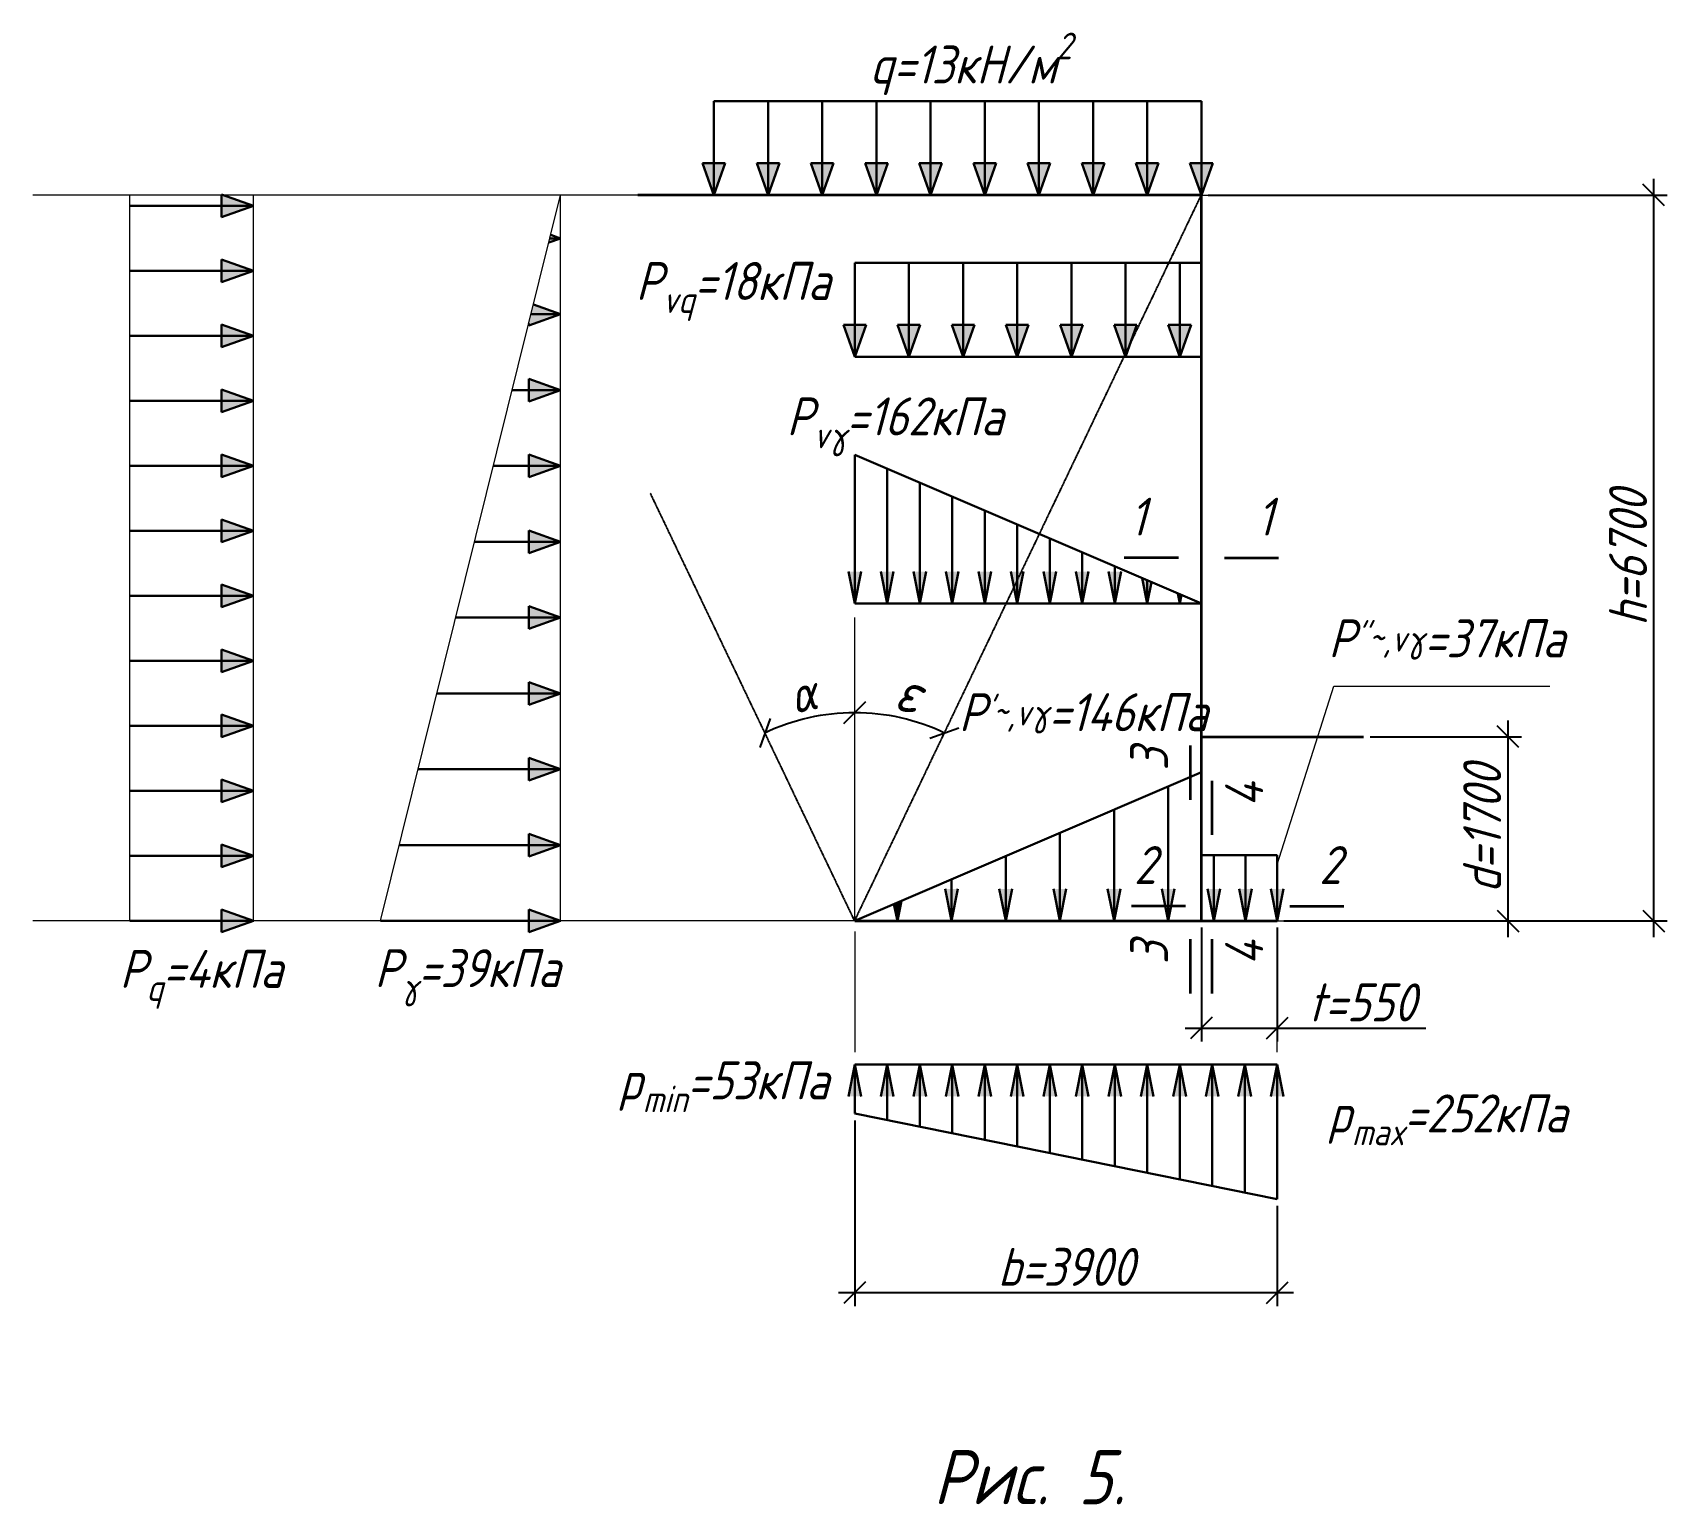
# Model space of a CAD drawing. Header units: millimetres. Extents: x -1004 to 900128, y -352756 to 107728.
# Drawn here: x 74387 to 89476, y -350 to 13234 of the extents above; entities that cross this region are included whole.
import ezdxf

# ---------------------------------------------------------------- set-up
doc = ezdxf.new("R2010")
doc.units = ezdxf.units.MM
doc.linetypes.add('ACAD_ISO02W100', pattern=[15, 12, -3])
doc.linetypes.add('ACAD_ISO04W100', pattern=[30, 24, -3, 0, -3])
for name, color, linetype, lineweight in [('axles', 152, 'ACAD_ISO04W100', 20), ('basic', 95, 'Continuous', 30), ('hatch', 117, 'ACAD_ISO02W100', 25), ('size', 45, 'Continuous', 20), ('text', 13, 'Continuous', 20), ('thick', 42, 'Continuous', 35), ('thin', 153, 'Continuous', 18)]:
    doc.layers.add(name, color=color, linetype=linetype, lineweight=lineweight)
doc.styles.add('Structures', font='isocpeur.ttf', dxfattribs={"width": 0.85, "oblique": 15})
doc.styles.add('structures 5', font='isocpeur.ttf', dxfattribs={"width": 0.85, "oblique": 15, "height": 5})
doc.dimstyles.new('structures 3.5', dxfattribs={"dimtxt": 3.5, "dimasz": 2, "dimexe": 1.25, "dimexo": 0.625, "dimtad": 1, "dimtxsty": 'Structures', "dimblk": 'OBLIQUE', "dimcen": 2.5, "dimdle": 1.5, "dimadec": 0, "dimazin": 0, "dimtfac": 1, "dimtmove": 0, "dimatfit": 3, "dimfxl": 1, "dimarcsym": 0})

# ---------------------------------------------------------------- blocks, each defined once
blk = doc.blocks.new('_Oblique')
at = {"color": 0, "linetype": 'ByBlock', "lineweight": -2}
blk.add_line((-0.5, -0.5), (0.5, 0.5), dxfattribs=at)
blk = doc.blocks.new('*D51')
at = {"layer": 'Defpoints', "color": 0, "transparency": 16777216}
for p in [(86670, 6735), (85875, 5035), (88005, 5035)]:
    blk.add_point(p, dxfattribs=at)
at = {"layer": 'size', "color": 0, "lineweight": -2, "transparency": 16777216}
for p, q in [((88005, 6885), (88005, 4885)), ((86733, 6735), (88130, 6735)), ((85937, 5035), (88130, 5035))]:
    blk.add_line(p, q, dxfattribs=at)
at = {"layer": 'size', "color": 0, "lineweight": -2, "transparency": 16777216, "xscale": 200, "yscale": 200, "zscale": 200}
for p, rotation in [((88005, 6735), 90), ((88005, 5035), 270)]:
    blk.add_blockref('_Oblique', p, dxfattribs=dict(at, rotation=rotation))
at = {"layer": 'size', "color": 0, "transparency": 16777216, "insert": (87767, 5885), "char_height": 350, "attachment_point": 5, "rotation": 90, "style": 'Structures'}
blk.add_mtext('d=1700', dxfattribs=at)
blk = doc.blocks.new('*D52')
at = {"layer": 'Defpoints', "color": 0, "transparency": 16777216}
for p in [(85175, 5035), (85875, 5035), (85875, 4046)]:
    blk.add_point(p, dxfattribs=at)
at = {"layer": 'size', "color": 0, "lineweight": -2, "transparency": 16777216}
for p, q in [((85175, 4973), (85175, 3921)), ((85875, 4973), (85875, 3921)), ((85025, 4046), (85875, 4046)), ((85875, 4046), (87246, 4046))]:
    blk.add_line(p, q, dxfattribs=at)
at = {"layer": 'size', "color": 0, "lineweight": -2, "transparency": 16777216, "xscale": 200, "yscale": 200, "zscale": 200, "rotation": 180}
blk.add_blockref('_Oblique', (85175, 4046), dxfattribs=at)
at = {"layer": 'size', "color": 0, "lineweight": -2, "transparency": 16777216, "xscale": 200, "yscale": 200, "zscale": 200}
blk.add_blockref('_Oblique', (85875, 4046), dxfattribs=at)
at = {"layer": 'size', "color": 0, "transparency": 16777216, "insert": (86660, 4283), "char_height": 350, "attachment_point": 5, "style": 'Structures'}
blk.add_mtext('t=550', dxfattribs=at)
blk = doc.blocks.new('*D53')
at = {"layer": 'Defpoints', "color": 0, "transparency": 16777216}
for p in [(85175, 11735), (89351, 11735), (85875, 5035)]:
    blk.add_point(p, dxfattribs=at)
at = {"layer": 'size', "color": 0, "lineweight": -2, "transparency": 16777216}
for p, q in [((89351, 4885), (89351, 11885)), ((85237, 11735), (89476, 11735)), ((85937, 5035), (89476, 5035))]:
    blk.add_line(p, q, dxfattribs=at)
at = {"layer": 'size', "color": 0, "lineweight": -2, "transparency": 16777216, "xscale": 200, "yscale": 200, "zscale": 200}
for p, rotation in [((89351, 11735), 90), ((89351, 5035), 270)]:
    blk.add_blockref('_Oblique', p, dxfattribs=dict(at, rotation=rotation))
at = {"layer": 'size', "color": 0, "transparency": 16777216, "insert": (89114, 8385), "char_height": 350, "attachment_point": 5, "rotation": 90, "style": 'Structures'}
blk.add_mtext('h=6700', dxfattribs=at)
blk = doc.blocks.new('*D54')
at = {"layer": 'Defpoints', "color": 0, "transparency": 16777216}
for p in [(85175, 11735), (81975, 7837), (82259, 6936), (81975, 5035), (81975, 5035)]:
    blk.add_point(p, dxfattribs=at)
at = {"layer": 'size', "color": 0, "lineweight": -2, "transparency": 16777216}
blk.add_arc((81975, 5035), 1922, 64.4703, 90, dxfattribs=at)
at = {"layer": 'size', "color": 0, "lineweight": -2, "transparency": 16777216, "xscale": 200, "yscale": 200, "zscale": 200}
for p, rotation in [((81975, 6957), 180.0000000000001), ((82803, 6770), 334.4703020094668)]:
    blk.add_blockref('_Oblique', p, dxfattribs=dict(at, rotation=rotation))
at = {"layer": 'size', "color": 0, "transparency": 16777216, "insert": (82478, 7150), "char_height": 350, "attachment_point": 5, "rotation": 346.6245, "style": 'Structures'}
blk.add_mtext('{\\H1.08333x;ε}', dxfattribs=at)
blk = doc.blocks.new('*D55')
at = {"layer": 'Defpoints', "color": 0, "transparency": 16777216}
for p in [(78775, 11735), (81975, 11485), (81690, 6936), (81975, 5035), (81975, 5035)]:
    blk.add_point(p, dxfattribs=at)
at = {"layer": 'size', "color": 0, "lineweight": -2, "transparency": 16777216}
blk.add_arc((81975, 5035), 1922, 90, 115.5297, dxfattribs=at)
at = {"layer": 'size', "color": 0, "lineweight": -2, "transparency": 16777216, "xscale": 200, "yscale": 200, "zscale": 200}
blk.add_blockref('_Oblique', (81975, 6957), dxfattribs=at)
at = {"layer": 'size', "color": 0, "lineweight": -2, "transparency": 16777216, "xscale": 200, "yscale": 200, "zscale": 200, "rotation": 205.5296979905332}
blk.add_blockref('_Oblique', (81147, 6770), dxfattribs=at)
at = {"layer": 'size', "color": 0, "transparency": 16777216, "insert": (81499, 7134), "char_height": 350, "width": 756.43, "attachment_point": 5, "rotation": 12.7648, "style": 'Structures'}
blk.add_mtext('{\\H0.95833x;α}', dxfattribs=at)
blk = doc.blocks.new('*D56')
at = {"layer": 'Defpoints', "color": 0, "transparency": 16777216}
for p in [(81975, 3256), (85875, 2467), (85875, 1604)]:
    blk.add_point(p, dxfattribs=at)
at = {"layer": 'size', "color": 0, "lineweight": -2, "transparency": 16777216}
for p, q in [((81975, 3194), (81975, 1479)), ((85875, 2404), (85875, 1479)), ((81825, 1604), (86025, 1604))]:
    blk.add_line(p, q, dxfattribs=at)
at = {"layer": 'size', "color": 0, "lineweight": -2, "transparency": 16777216, "xscale": 200, "yscale": 200, "zscale": 200, "rotation": 180}
blk.add_blockref('_Oblique', (81975, 1604), dxfattribs=at)
at = {"layer": 'size', "color": 0, "lineweight": -2, "transparency": 16777216, "xscale": 200, "yscale": 200, "zscale": 200}
blk.add_blockref('_Oblique', (85875, 1604), dxfattribs=at)
at = {"layer": 'size', "color": 0, "transparency": 16777216, "insert": (83925, 1841), "char_height": 350, "attachment_point": 5, "style": 'Structures'}
blk.add_mtext('b=3900', dxfattribs=at)

msp = doc.modelspace()

# ---------------------------------------------------------------- hatches: boundary and pattern name
at = {"layer": 'basic'}
h = msp.add_hatch(color=256, dxfattribs=at)
h.dxf.hatch_style = 1
h.paths.add_polyline_path([(80569.913, 12030.105), (80674.838, 11735.449), (80674.838, 12030.105)])
h.paths.add_polyline_path([(80674.838, 12030.105), (80674.838, 11735.449), (80779.764, 12030.105)])
h = msp.add_hatch(color=256, dxfattribs=at)
h.dxf.hatch_style = 1
h.paths.add_polyline_path([(81069.913, 12030.105), (81174.838, 11735.449), (81174.838, 12030.105)])
h.paths.add_polyline_path([(81174.838, 12030.105), (81174.838, 11735.449), (81279.764, 12030.105)])
h = msp.add_hatch(color=256, dxfattribs=at)
h.dxf.hatch_style = 1
h.paths.add_polyline_path([(81569.913, 12030.105), (81674.838, 11735.449), (81674.838, 12030.105)])
h.paths.add_polyline_path([(81674.838, 12030.105), (81674.838, 11735.449), (81779.764, 12030.105)])
h = msp.add_hatch(color=256, dxfattribs=at)
h.dxf.hatch_style = 1
h.paths.add_polyline_path([(82069.913, 12030.105), (82174.838, 11735.449), (82174.838, 12030.105)])
h.paths.add_polyline_path([(82174.838, 12030.105), (82174.838, 11735.449), (82279.764, 12030.105)])
h = msp.add_hatch(color=256, dxfattribs=at)
h.dxf.hatch_style = 1
h.paths.add_polyline_path([(82569.913, 12030.105), (82674.838, 11735.449), (82674.838, 12030.105)])
h.paths.add_polyline_path([(82674.838, 12030.105), (82674.838, 11735.449), (82779.764, 12030.105)])
h = msp.add_hatch(color=256, dxfattribs=at)
h.dxf.hatch_style = 1
h.paths.add_polyline_path([(83069.913, 12030.105), (83174.838, 11735.449), (83174.838, 12030.105)])
h.paths.add_polyline_path([(83174.838, 12030.105), (83174.838, 11735.449), (83279.764, 12030.105)])
h = msp.add_hatch(color=256, dxfattribs=at)
h.dxf.hatch_style = 1
h.paths.add_polyline_path([(83569.913, 12030.105), (83674.838, 11735.449), (83674.838, 12030.105)])
h.paths.add_polyline_path([(83674.838, 12030.105), (83674.838, 11735.449), (83779.764, 12030.105)])
h = msp.add_hatch(color=256, dxfattribs=at)
h.dxf.hatch_style = 1
h.paths.add_polyline_path([(84069.913, 12030.105), (84174.838, 11735.449), (84174.838, 12030.105)])
h.paths.add_polyline_path([(84174.838, 12030.105), (84174.838, 11735.449), (84279.764, 12030.105)])
h = msp.add_hatch(color=256, dxfattribs=at)
h.dxf.hatch_style = 1
h.paths.add_polyline_path([(84569.913, 12030.105), (84674.838, 11735.449), (84674.838, 12030.105)])
h.paths.add_polyline_path([(84674.838, 12030.105), (84674.838, 11735.449), (84779.764, 12030.105)])
h = msp.add_hatch(color=256, dxfattribs=at)
h.dxf.hatch_style = 1
h.paths.add_polyline_path([(85069.913, 12030.105), (85174.838, 11735.449), (85174.838, 12030.105)])
h.paths.add_polyline_path([(85174.838, 12030.105), (85174.838, 11735.449), (85279.764, 12030.105)])
h = msp.add_hatch(color=256, dxfattribs=at)
h.dxf.hatch_style = 1
h.paths.add_polyline_path([(76129.858, 11740.374), (76424.514, 11635.449), (76129.858, 11635.449)])
h.paths.add_polyline_path([(76129.858, 11635.449), (76424.514, 11635.449), (76129.858, 11530.523)])
h = msp.add_hatch(color=256, dxfattribs=at)
h.dxf.hatch_style = 1
h.paths.add_polyline_path([(79168.511, 11367.935), (79160.447, 11335.449), (79259.739, 11335.449)])
h.paths.add_polyline_path([(79259.739, 11335.449), (79160.447, 11335.449), (79150.819, 11296.663)])
h.paths.add_polyline_path([(79259.739, 10635.449), (78986.684, 10635.449), (78974.681, 10587.096), (78999.716, 10542.856)])
h.paths.add_polyline_path([(79008.86, 10724.785), (78986.684, 10635.449), (79259.739, 10635.449)])
h.paths.add_polyline_path([(78974.681, 10587.096), (78965.083, 10548.428), (78965.083, 10530.523), (78999.716, 10542.856)])
h = msp.add_hatch(color=256, dxfattribs=at)
h.dxf.hatch_style = 1
h.paths.add_polyline_path([(76129.858, 11140.374), (76424.514, 11035.449), (76129.858, 11035.449)])
h.paths.add_polyline_path([(76129.858, 11035.449), (76424.514, 11035.449), (76129.858, 10930.523)])
h = msp.add_hatch(color=256, dxfattribs=at)
h.dxf.hatch_style = 1
h.paths.add_polyline_path([(76129.858, 10540.374), (76424.514, 10435.449), (76129.858, 10435.449)])
h.paths.add_polyline_path([(76129.858, 10435.449), (76424.514, 10435.449), (76129.858, 10330.523)])
h = msp.add_hatch(color=256, dxfattribs=at)
h.dxf.hatch_style = 1
h.paths.add_polyline_path([(81869.913, 10536.652), (81974.838, 10241.995), (81974.838, 10536.652)])
h.paths.add_polyline_path([(81974.838, 10536.652), (81974.838, 10241.995), (82079.764, 10536.652)])
h = msp.add_hatch(color=256, dxfattribs=at)
h.dxf.hatch_style = 1
h.paths.add_polyline_path([(82369.913, 10536.652), (82474.838, 10241.995), (82474.838, 10536.652)])
h.paths.add_polyline_path([(82474.838, 10536.652), (82474.838, 10241.995), (82579.764, 10536.652)])
h = msp.add_hatch(color=256, dxfattribs=at)
h.dxf.hatch_style = 1
h.paths.add_polyline_path([(82869.913, 10536.652), (82974.838, 10241.995), (82974.838, 10536.652)])
h.paths.add_polyline_path([(82974.838, 10536.652), (82974.838, 10241.995), (83079.764, 10536.652)])
h = msp.add_hatch(color=256, dxfattribs=at)
h.dxf.hatch_style = 1
h.paths.add_polyline_path([(83369.913, 10536.652), (83474.838, 10241.995), (83474.838, 10536.652)])
h.paths.add_polyline_path([(83474.838, 10536.652), (83474.838, 10241.995), (83579.764, 10536.652)])
h = msp.add_hatch(color=256, dxfattribs=at)
h.dxf.hatch_style = 1
h.paths.add_polyline_path([(83869.913, 10536.652), (83974.838, 10241.995), (83974.838, 10536.652)])
h.paths.add_polyline_path([(83974.838, 10536.652), (83974.838, 10241.995), (84079.764, 10536.652)])
h = msp.add_hatch(color=256, dxfattribs=at)
h.dxf.hatch_style = 1
h.paths.add_polyline_path([(84369.913, 10536.652), (84474.838, 10241.995), (84474.838, 10536.652)])
h.paths.add_polyline_path([(84474.838, 10536.652), (84474.838, 10241.995), (84579.764, 10536.652)])
h = msp.add_hatch(color=256, dxfattribs=at)
h.dxf.hatch_style = 1
h.paths.add_polyline_path([(84869.913, 10536.652), (84974.838, 10241.995), (84974.838, 10536.652)])
h.paths.add_polyline_path([(84974.838, 10536.652), (84974.838, 10241.995), (85079.764, 10536.652)])
h = msp.add_hatch(color=256, dxfattribs=at)
h.dxf.hatch_style = 1
h.paths.add_polyline_path([(78965.083, 10040.374), (79259.739, 9935.449), (78965.083, 9935.449)])
h.paths.add_polyline_path([(78965.083, 9935.449), (79259.739, 9935.449), (78965.083, 9830.523)])
h = msp.add_hatch(color=256, dxfattribs=at)
h.dxf.hatch_style = 1
h.paths.add_polyline_path([(76129.858, 9940.374), (76424.514, 9835.449), (76129.858, 9835.449)])
h.paths.add_polyline_path([(76129.858, 9835.449), (76424.514, 9835.449), (76129.858, 9730.523)])
h = msp.add_hatch(color=256, dxfattribs=at)
h.dxf.hatch_style = 1
h.paths.add_polyline_path([(76129.858, 9340.374), (76424.514, 9235.449), (76129.858, 9235.449)])
h.paths.add_polyline_path([(76129.858, 9235.449), (76424.514, 9235.449), (76129.858, 9130.523)])
h = msp.add_hatch(color=256, dxfattribs=at)
h.dxf.hatch_style = 1
h.paths.add_polyline_path([(78965.083, 9340.374), (79259.739, 9235.449), (78965.083, 9235.449)])
h.paths.add_polyline_path([(78965.083, 9235.449), (79259.739, 9235.449), (78965.083, 9130.523)])
h = msp.add_hatch(color=256, dxfattribs=at)
h.dxf.hatch_style = 1
h.paths.add_polyline_path([(76129.858, 8740.374), (76424.514, 8635.449), (76129.858, 8635.449)])
h.paths.add_polyline_path([(76129.858, 8635.449), (76424.514, 8635.449), (76129.858, 8530.523)])
h = msp.add_hatch(color=256, dxfattribs=at)
h.dxf.hatch_style = 1
h.paths.add_polyline_path([(78965.083, 8640.374), (79259.739, 8535.449), (78965.083, 8535.449)])
h.paths.add_polyline_path([(78965.083, 8535.449), (79259.739, 8535.449), (78965.083, 8430.523)])
h = msp.add_hatch(color=256, dxfattribs=at)
h.dxf.hatch_style = 1
h.paths.add_polyline_path([(81916.106, 8259.285), (81974.838, 8259.285), (81974.838, 7964.629)])
h.paths.add_polyline_path([(81974.838, 8259.285), (82033.57, 8259.285), (81974.838, 7964.629)])
h = msp.add_hatch(color=256, dxfattribs=at)
h.dxf.hatch_style = 1
h.paths.add_polyline_path([(82216.106, 8259.285), (82274.838, 8259.285), (82274.838, 7964.629)])
h.paths.add_polyline_path([(82274.838, 8259.285), (82333.57, 8259.285), (82274.838, 7964.629)])
h = msp.add_hatch(color=256, dxfattribs=at)
h.dxf.hatch_style = 1
h.paths.add_polyline_path([(82516.106, 8259.285), (82574.838, 8259.285), (82574.838, 7964.629)])
h.paths.add_polyline_path([(82574.838, 8259.285), (82633.57, 8259.285), (82574.838, 7964.629)])
h = msp.add_hatch(color=256, dxfattribs=at)
h.dxf.hatch_style = 1
h.paths.add_polyline_path([(82816.106, 8259.285), (82874.838, 8259.285), (82874.838, 7964.629)])
h.paths.add_polyline_path([(82874.838, 8259.285), (82933.57, 8259.285), (82874.838, 7964.629)])
h = msp.add_hatch(color=256, dxfattribs=at)
h.dxf.hatch_style = 1
h.paths.add_polyline_path([(83116.106, 8259.285), (83174.838, 8259.285), (83174.838, 7964.629)])
h.paths.add_polyline_path([(83174.838, 8259.285), (83233.57, 8259.285), (83174.838, 7964.629)])
h = msp.add_hatch(color=256, dxfattribs=at)
h.dxf.hatch_style = 1
h.paths.add_polyline_path([(83416.106, 8259.285), (83474.838, 8259.285), (83474.838, 7964.629)])
h.paths.add_polyline_path([(83474.838, 8259.285), (83533.57, 8259.285), (83474.838, 7964.629)])
h = msp.add_hatch(color=256, dxfattribs=at)
h.dxf.hatch_style = 1
h.paths.add_polyline_path([(83716.106, 8259.285), (83774.838, 8259.285), (83774.838, 7964.629)])
h.paths.add_polyline_path([(83774.838, 8259.285), (83833.57, 8259.285), (83774.838, 7964.629)])
h = msp.add_hatch(color=256, dxfattribs=at)
h.dxf.hatch_style = 1
h.paths.add_polyline_path([(84016.106, 8259.285), (84074.838, 8259.285), (84074.838, 7964.629)])
h.paths.add_polyline_path([(84074.838, 8259.285), (84133.57, 8259.285), (84074.838, 7964.629)])
h = msp.add_hatch(color=256, dxfattribs=at)
h.dxf.hatch_style = 1
h.paths.add_polyline_path([(84316.106, 8259.285), (84374.838, 8259.285), (84374.838, 7964.629)])
h.paths.add_polyline_path([(84374.838, 8259.285), (84433.57, 8259.285), (84374.838, 7964.629)])
h = msp.add_hatch(color=256, dxfattribs=at)
h.dxf.hatch_style = 1
h.paths.add_polyline_path([(84714.252, 8162.369), (84674.838, 8179.29), (84674.838, 7964.629)])
h.paths.add_polyline_path([(84674.838, 8179.29), (84628.047, 8199.378), (84674.838, 7964.629)])
h.paths.add_polyline_path([(84990.604, 8043.725), (84974.838, 8050.493), (84974.838, 7964.629)])
h.paths.add_polyline_path([(84974.838, 8050.493), (84956.122, 8058.529), (84974.838, 7964.629)])
h = msp.add_hatch(color=256, dxfattribs=at)
h.dxf.hatch_style = 1
h.paths.add_polyline_path([(76129.858, 8140.374), (76424.514, 8035.449), (76129.858, 8035.449)])
h.paths.add_polyline_path([(76129.858, 8035.449), (76424.514, 8035.449), (76129.858, 7930.523)])
h = msp.add_hatch(color=256, dxfattribs=at)
h.dxf.hatch_style = 1
h.paths.add_polyline_path([(78965.083, 7940.374), (79259.739, 7835.449), (78965.083, 7835.449)])
h.paths.add_polyline_path([(78965.083, 7835.449), (79259.739, 7835.449), (78965.083, 7730.523)])
h = msp.add_hatch(color=256, dxfattribs=at)
h.dxf.hatch_style = 1
h.paths.add_polyline_path([(76129.858, 7540.374), (76424.514, 7435.449), (76129.858, 7435.449)])
h.paths.add_polyline_path([(76129.858, 7435.449), (76424.514, 7435.449), (76129.858, 7330.523)])
h = msp.add_hatch(color=256, dxfattribs=at)
h.dxf.hatch_style = 1
h.paths.add_polyline_path([(78965.083, 7240.374), (79259.739, 7135.449), (78965.083, 7135.449)])
h.paths.add_polyline_path([(78965.083, 7135.449), (79259.739, 7135.449), (78965.083, 7030.523)])
h = msp.add_hatch(color=256, dxfattribs=at)
h.dxf.hatch_style = 1
h.paths.add_polyline_path([(76129.858, 6940.374), (76424.514, 6835.449), (76129.858, 6835.449)])
h.paths.add_polyline_path([(76129.858, 6835.449), (76424.514, 6835.449), (76129.858, 6730.523)])
h = msp.add_hatch(color=256, dxfattribs=at)
h.dxf.hatch_style = 1
h.paths.add_polyline_path([(78965.083, 6540.374), (79259.739, 6435.449), (78965.083, 6435.449)])
h.paths.add_polyline_path([(78965.083, 6435.449), (79259.739, 6435.449), (78965.083, 6330.523)])
h = msp.add_hatch(color=256, dxfattribs=at)
h.dxf.hatch_style = 1
h.paths.add_polyline_path([(76129.858, 6340.374), (76424.514, 6235.449), (76129.858, 6235.449)])
h.paths.add_polyline_path([(76129.858, 6235.449), (76424.514, 6235.449), (76129.858, 6130.523)])
h = msp.add_hatch(color=256, dxfattribs=at)
h.dxf.hatch_style = 1
h.paths.add_polyline_path([(76129.858, 5740.374), (76424.514, 5635.449), (76129.858, 5635.449)])
h.paths.add_polyline_path([(76129.858, 5635.449), (76424.514, 5635.449), (76129.858, 5530.523)])
h = msp.add_hatch(color=256, dxfattribs=at)
h.dxf.hatch_style = 1
h.paths.add_polyline_path([(78965.083, 5840.374), (79259.739, 5735.449), (78965.083, 5735.449)])
h.paths.add_polyline_path([(78965.083, 5735.449), (79259.739, 5735.449), (78965.083, 5630.523)])
h = msp.add_hatch(color=256, dxfattribs=at)
h.dxf.hatch_style = 1
h.paths.add_polyline_path([(82927.223, 5330.105), (82868.491, 5330.105), (82868.491, 5035.449)])
h.paths.add_polyline_path([(82868.491, 5330.105), (82809.76, 5330.105), (82868.491, 5035.449)])
h = msp.add_hatch(color=256, dxfattribs=at)
h.dxf.hatch_style = 1
h.paths.add_polyline_path([(83427.223, 5330.105), (83368.491, 5330.105), (83368.491, 5035.449)])
h.paths.add_polyline_path([(83368.491, 5330.105), (83309.76, 5330.105), (83368.491, 5035.449)])
h = msp.add_hatch(color=256, dxfattribs=at)
h.dxf.hatch_style = 1
h.paths.add_polyline_path([(83927.223, 5330.105), (83868.491, 5330.105), (83868.491, 5035.449)])
h.paths.add_polyline_path([(83868.491, 5330.105), (83809.76, 5330.105), (83868.491, 5035.449)])
h = msp.add_hatch(color=256, dxfattribs=at)
h.dxf.hatch_style = 1
h.paths.add_polyline_path([(84427.223, 5330.105), (84368.491, 5330.105), (84368.491, 5035.449)])
h.paths.add_polyline_path([(84368.491, 5330.105), (84309.76, 5330.105), (84368.491, 5035.449)])
h = msp.add_hatch(color=256, dxfattribs=at)
h.dxf.hatch_style = 1
h.paths.add_polyline_path([(84927.223, 5330.105), (84868.491, 5330.105), (84868.491, 5035.449)])
h.paths.add_polyline_path([(84868.491, 5330.105), (84809.76, 5330.105), (84868.491, 5035.449)])
h = msp.add_hatch(color=256, dxfattribs=at)
h.dxf.hatch_style = 1
h.paths.add_polyline_path([(85348.149, 5330.105), (85289.417, 5330.105), (85289.417, 5035.449)])
h.paths.add_polyline_path([(85289.417, 5330.105), (85230.686, 5330.105), (85289.417, 5035.449)])
h = msp.add_hatch(color=256, dxfattribs=at)
h.dxf.hatch_style = 1
h.paths.add_polyline_path([(85640.86, 5330.105), (85582.128, 5330.105), (85582.128, 5035.449)])
h.paths.add_polyline_path([(85582.128, 5330.105), (85523.396, 5330.105), (85582.128, 5035.449)])
h = msp.add_hatch(color=256, dxfattribs=at)
h.dxf.hatch_style = 1
h.paths.add_polyline_path([(85933.57, 5330.105), (85874.838, 5330.105), (85874.838, 5035.449)])
h.paths.add_polyline_path([(85874.838, 5330.105), (85816.106, 5330.105), (85874.838, 5035.449)])
h = msp.add_hatch(color=256, dxfattribs=at)
h.dxf.hatch_style = 1
h.paths.add_polyline_path([(76129.858, 5140.374), (76424.514, 5035.449), (76129.858, 5035.449)])
h.paths.add_polyline_path([(76129.858, 5035.449), (76424.514, 5035.449), (76129.858, 4930.523)])
h = msp.add_hatch(color=256, dxfattribs=at)
h.dxf.hatch_style = 1
h.paths.add_polyline_path([(78965.083, 5140.374), (79259.739, 5035.449), (78965.083, 5035.449)])
h.paths.add_polyline_path([(78965.083, 5035.449), (79259.739, 5035.449), (78965.083, 4930.523)])
h = msp.add_hatch(color=256, dxfattribs=at)
h.dxf.hatch_style = 1
h.paths.add_polyline_path([(82405.33, 5220.268), (82368.491, 5204.453), (82368.491, 5035.449)])
h.paths.add_polyline_path([(82368.491, 5204.453), (82337.46, 5191.13), (82368.491, 5035.449)])
h = msp.add_hatch(color=256, dxfattribs=at)
h.dxf.hatch_style = 1
h.paths.add_polyline_path([(81916.106, 3414.339), (81974.838, 3414.339), (81974.838, 3708.995)])
h.paths.add_polyline_path([(81974.838, 3414.339), (82033.57, 3414.339), (81974.838, 3708.995)])
h = msp.add_hatch(color=256, dxfattribs=at)
h.dxf.hatch_style = 1
h.paths.add_polyline_path([(82216.106, 3414.339), (82274.838, 3414.339), (82274.838, 3708.995)])
h.paths.add_polyline_path([(82274.838, 3414.339), (82333.57, 3414.339), (82274.838, 3708.995)])
h = msp.add_hatch(color=256, dxfattribs=at)
h.dxf.hatch_style = 1
h.paths.add_polyline_path([(82516.106, 3414.339), (82574.838, 3414.339), (82574.838, 3708.995)])
h.paths.add_polyline_path([(82574.838, 3414.339), (82633.57, 3414.339), (82574.838, 3708.995)])
h = msp.add_hatch(color=256, dxfattribs=at)
h.dxf.hatch_style = 1
h.paths.add_polyline_path([(82816.106, 3414.339), (82874.838, 3414.339), (82874.838, 3708.995)])
h.paths.add_polyline_path([(82874.838, 3414.339), (82933.57, 3414.339), (82874.838, 3708.995)])
h = msp.add_hatch(color=256, dxfattribs=at)
h.dxf.hatch_style = 1
h.paths.add_polyline_path([(83116.106, 3414.339), (83174.838, 3414.339), (83174.838, 3708.995)])
h.paths.add_polyline_path([(83174.838, 3414.339), (83233.57, 3414.339), (83174.838, 3708.995)])
h = msp.add_hatch(color=256, dxfattribs=at)
h.dxf.hatch_style = 1
h.paths.add_polyline_path([(83416.106, 3414.339), (83474.838, 3414.339), (83474.838, 3708.995)])
h.paths.add_polyline_path([(83474.838, 3414.339), (83533.57, 3414.339), (83474.838, 3708.995)])
h = msp.add_hatch(color=256, dxfattribs=at)
h.dxf.hatch_style = 1
h.paths.add_polyline_path([(83716.106, 3414.339), (83774.838, 3414.339), (83774.838, 3708.995)])
h.paths.add_polyline_path([(83774.838, 3414.339), (83833.57, 3414.339), (83774.838, 3708.995)])
h = msp.add_hatch(color=256, dxfattribs=at)
h.dxf.hatch_style = 1
h.paths.add_polyline_path([(84016.106, 3414.339), (84074.838, 3414.339), (84074.838, 3708.995)])
h.paths.add_polyline_path([(84074.838, 3414.339), (84133.57, 3414.339), (84074.838, 3708.995)])
h = msp.add_hatch(color=256, dxfattribs=at)
h.dxf.hatch_style = 1
h.paths.add_polyline_path([(84316.106, 3414.339), (84374.838, 3414.339), (84374.838, 3708.995)])
h.paths.add_polyline_path([(84374.838, 3414.339), (84433.57, 3414.339), (84374.838, 3708.995)])
h = msp.add_hatch(color=256, dxfattribs=at)
h.dxf.hatch_style = 1
h.paths.add_polyline_path([(84616.106, 3414.339), (84674.838, 3414.339), (84674.838, 3708.995)])
h.paths.add_polyline_path([(84674.838, 3414.339), (84733.57, 3414.339), (84674.838, 3708.995)])
h = msp.add_hatch(color=256, dxfattribs=at)
h.dxf.hatch_style = 1
h.paths.add_polyline_path([(84916.106, 3414.339), (84974.838, 3414.339), (84974.838, 3708.995)])
h.paths.add_polyline_path([(84974.838, 3414.339), (85033.57, 3414.339), (84974.838, 3708.995)])
h = msp.add_hatch(color=256, dxfattribs=at)
h.dxf.hatch_style = 1
h.paths.add_polyline_path([(85216.106, 3414.339), (85274.838, 3414.339), (85274.838, 3708.995)])
h.paths.add_polyline_path([(85274.838, 3414.339), (85333.57, 3414.339), (85274.838, 3708.995)])
h = msp.add_hatch(color=256, dxfattribs=at)
h.dxf.hatch_style = 1
h.paths.add_polyline_path([(85516.106, 3414.339), (85574.838, 3414.339), (85574.838, 3708.995)])
h.paths.add_polyline_path([(85574.838, 3414.339), (85633.57, 3414.339), (85574.838, 3708.995)])
h = msp.add_hatch(color=256, dxfattribs=at)
h.dxf.hatch_style = 1
h.paths.add_polyline_path([(85816.106, 3414.339), (85874.838, 3414.339), (85874.838, 3708.995)])
h.paths.add_polyline_path([(85874.838, 3414.339), (85933.57, 3414.339), (85874.838, 3708.995)])

# ---------------------------------------------------------------- linework, layer by layer
at = {"layer": 'axles', "ltscale": 0.2}
for p, q in [((79973.122, 11735.449), (74386.514, 11735.449)), ((81974.838, 5035.449), (74386.514, 5035.449))]:
    msp.add_line(p, q, dxfattribs=at)
at = {"layer": 'axles', "ltscale": 0.4}
for p, q in [((85174.838, 11735.449), (89351.131, 11735.449)), ((85874.838, 5035.449), (89351.131, 5035.449))]:
    msp.add_line(p, q, dxfattribs=at)
at = {"layer": 'basic'}
for p, q in [((80674.838, 11735.449), (80674.838, 12601.982)), ((85174.838, 12601.982), (80674.838, 12601.982)), ((81174.838, 11735.449), (81174.838, 12601.982)), ((81674.838, 11735.449), (81674.838, 12601.982)), ((82174.838, 11735.449), (82174.838, 12601.982)), ((82674.838, 11735.449), (82674.838, 12601.982)), ((83174.838, 11735.449), (83174.838, 12601.982)), ((83674.838, 11735.449), (83674.838, 12601.982)), ((84174.838, 11735.449), (84174.838, 12601.982)), ((84674.838, 11735.449), (84674.838, 12601.982)), ((85174.838, 11735.449), (85174.838, 12601.982)), ((80674.838, 11735.449), (80569.913, 12030.105)), ((80779.764, 12030.105), (80569.913, 12030.105)), ((80674.838, 11735.449), (80779.764, 12030.105)), ((81174.838, 11735.449), (81069.913, 12030.105)), ((81279.764, 12030.105), (81069.913, 12030.105)), ((81174.838, 11735.449), (81279.764, 12030.105)), ((81674.838, 11735.449), (81569.913, 12030.105)), ((81779.764, 12030.105), (81569.913, 12030.105)), ((81674.838, 11735.449), (81779.764, 12030.105)), ((82174.838, 11735.449), (82069.913, 12030.105)), ((82279.764, 12030.105), (82069.913, 12030.105)), ((82174.838, 11735.449), (82279.764, 12030.105)), ((82674.838, 11735.449), (82569.913, 12030.105)), ((82779.764, 12030.105), (82569.913, 12030.105)), ((82674.838, 11735.449), (82779.764, 12030.105)), ((83174.838, 11735.449), (83069.913, 12030.105)), ((83279.764, 12030.105), (83069.913, 12030.105)), ((83174.838, 11735.449), (83279.764, 12030.105)), ((83674.838, 11735.449), (83569.913, 12030.105)), ((83779.764, 12030.105), (83569.913, 12030.105)), ((83674.838, 11735.449), (83779.764, 12030.105)), ((84174.838, 11735.449), (84069.913, 12030.105)), ((84279.764, 12030.105), (84069.913, 12030.105)), ((84174.838, 11735.449), (84279.764, 12030.105)), ((84674.838, 11735.449), (84569.913, 12030.105)), ((84779.764, 12030.105), (84569.913, 12030.105)), ((84674.838, 11735.449), (84779.764, 12030.105)), ((85174.838, 11735.449), (85069.913, 12030.105)), ((85279.764, 12030.105), (85069.913, 12030.105)), ((85174.838, 11735.449), (85279.764, 12030.105)), ((76424.514, 11635.449), (75282.647, 11635.449)), ((76424.514, 11635.449), (76129.858, 11740.374)), ((76129.858, 11530.523), (76129.858, 11740.374)), ((76424.514, 11635.449), (76129.858, 11530.523)), ((79259.739, 11335.449), (79150.819, 11296.663)), ((79259.739, 11335.449), (79160.447, 11335.449)), ((79259.739, 11335.449), (79168.511, 11367.935)), ((76424.514, 11035.449), (75282.647, 11035.449)), ((76424.514, 11035.449), (76129.858, 11140.374)), ((76129.858, 10930.523), (76129.858, 11140.374)), ((76424.514, 11035.449), (76129.858, 10930.523)), ((81974.838, 10241.995), (81974.838, 11108.529)), ((81974.838, 11108.529), (85174.838, 11108.529)), ((82474.838, 10241.995), (82474.838, 11108.529)), ((82974.838, 10241.995), (82974.838, 11108.529)), ((83474.838, 10241.995), (83474.838, 11108.529)), ((83974.838, 10241.995), (83974.838, 11108.529)), ((84474.838, 10241.995), (84474.838, 11108.529)), ((84974.838, 10241.995), (84974.838, 11108.529)), ((79259.739, 10635.449), (79008.86, 10724.785)), ((79259.739, 10635.449), (78965.083, 10530.523)), ((79259.739, 10635.449), (78986.684, 10635.449)), ((76424.514, 10435.449), (75282.647, 10435.449)), ((76424.514, 10435.449), (76129.858, 10540.374)), ((76129.858, 10330.523), (76129.858, 10540.374)), ((76424.514, 10435.449), (76129.858, 10330.523)), ((78965.083, 10530.523), (78965.083, 10548.428)), ((81974.838, 10241.995), (81869.913, 10536.652)), ((82079.764, 10536.652), (81869.913, 10536.652)), ((81974.838, 10241.995), (82079.764, 10536.652)), ((82474.838, 10241.995), (82369.913, 10536.652)), ((82579.764, 10536.652), (82369.913, 10536.652)), ((82474.838, 10241.995), (82579.764, 10536.652)), ((82974.838, 10241.995), (82869.913, 10536.652)), ((83079.764, 10536.652), (82869.913, 10536.652)), ((82974.838, 10241.995), (83079.764, 10536.652)), ((83474.838, 10241.995), (83369.913, 10536.652)), ((83579.764, 10536.652), (83369.913, 10536.652)), ((83474.838, 10241.995), (83579.764, 10536.652)), ((83974.838, 10241.995), (83869.913, 10536.652)), ((84079.764, 10536.652), (83869.913, 10536.652)), ((83974.838, 10241.995), (84079.764, 10536.652)), ((84474.838, 10241.995), (84369.913, 10536.652)), ((84579.764, 10536.652), (84369.913, 10536.652)), ((84474.838, 10241.995), (84579.764, 10536.652)), ((84974.838, 10241.995), (84869.913, 10536.652)), ((85079.764, 10536.652), (84869.913, 10536.652)), ((84974.838, 10241.995), (85079.764, 10536.652)), ((85174.838, 10241.995), (81974.838, 10241.995)), ((79259.739, 9935.449), (78965.083, 10040.374)), ((78965.083, 9830.523), (78965.083, 10040.374)), ((76424.514, 9835.449), (75282.647, 9835.449)), ((76424.514, 9835.449), (76129.858, 9940.374)), ((76129.858, 9730.523), (76129.858, 9940.374)), ((76424.514, 9835.449), (76129.858, 9730.523)), ((79259.739, 9935.449), (78812.922, 9935.449)), ((79259.739, 9935.449), (78965.083, 9830.523)), ((76424.514, 9235.449), (75282.647, 9235.449)), ((76424.514, 9235.449), (76129.858, 9340.374)), ((76129.858, 9130.523), (76129.858, 9340.374)), ((76424.514, 9235.449), (76129.858, 9130.523)), ((79259.739, 9235.449), (78639.16, 9235.449)), ((79259.739, 9235.449), (78965.083, 9340.374)), ((78965.083, 9130.523), (78965.083, 9340.374)), ((79259.739, 9235.449), (78965.083, 9130.523)), ((85174.838, 7964.629), (81974.838, 9338.46)), ((81974.838, 7964.629), (81974.838, 9338.46)), ((82274.838, 7964.629), (82274.838, 9209.663)), ((82574.838, 7964.629), (82574.838, 9080.866)), ((82874.838, 7964.629), (82874.838, 8952.07)), ((83174.838, 7964.629), (83174.838, 8823.273)), ((76424.514, 8635.449), (75282.647, 8635.449)), ((76424.514, 8635.449), (76129.858, 8740.374)), ((76129.858, 8530.523), (76129.858, 8740.374)), ((76424.514, 8635.449), (76129.858, 8530.523)), ((79259.739, 8535.449), (78965.083, 8640.374)), ((78965.083, 8430.523), (78965.083, 8640.374)), ((83474.838, 7964.629), (83474.838, 8694.476)), ((79259.739, 8535.449), (78465.397, 8535.449)), ((79259.739, 8535.449), (78965.083, 8430.523)), ((83774.838, 7964.629), (83774.838, 8565.68)), ((84074.838, 7964.629), (84074.838, 8436.883)), ((84374.838, 7964.629), (84374.838, 8308.087)), ((81974.838, 7964.629), (81916.106, 8259.285)), ((81974.838, 7964.629), (82033.57, 8259.285)), ((82274.838, 7964.629), (82216.106, 8259.285)), ((82274.838, 7964.629), (82333.57, 8259.285)), ((82574.838, 7964.629), (82516.106, 8259.285)), ((82574.838, 7964.629), (82633.57, 8259.285)), ((82874.838, 7964.629), (82816.106, 8259.285)), ((82874.838, 7964.629), (82933.57, 8259.285)), ((83174.838, 7964.629), (83116.106, 8259.285)), ((83174.838, 7964.629), (83233.57, 8259.285)), ((83474.838, 7964.629), (83416.106, 8259.285)), ((83474.838, 7964.629), (83533.57, 8259.285)), ((83774.838, 7964.629), (83716.106, 8259.285)), ((83774.838, 7964.629), (83833.57, 8259.285)), ((84074.838, 7964.629), (84016.106, 8259.285)), ((84074.838, 7964.629), (84133.57, 8259.285)), ((84374.838, 7964.629), (84316.106, 8259.285)), ((84374.838, 7964.629), (84433.57, 8259.285)), ((84674.838, 7964.629), (84628.047, 8199.378)), ((84674.838, 7964.629), (84674.838, 8179.29)), ((84674.838, 7964.629), (84714.252, 8162.369)), ((76424.514, 8035.449), (75282.647, 8035.449)), ((76424.514, 8035.449), (76129.858, 8140.374)), ((76129.858, 7930.523), (76129.858, 8140.374)), ((76424.514, 8035.449), (76129.858, 7930.523)), ((84974.838, 7964.629), (84956.122, 8058.529)), ((84974.838, 7964.629), (84974.838, 8050.493)), ((84974.838, 7964.629), (84990.604, 8043.725)), ((79259.739, 7835.449), (78965.083, 7940.374)), ((78965.083, 7730.523), (78965.083, 7940.374)), ((85174.838, 7964.629), (81974.838, 7964.629)), ((79259.739, 7835.449), (78291.635, 7835.449)), ((79259.739, 7835.449), (78965.083, 7730.523)), ((76424.514, 7435.449), (75282.647, 7435.449)), ((76424.514, 7435.449), (76129.858, 7540.374)), ((76129.858, 7330.523), (76129.858, 7540.374)), ((76424.514, 7435.449), (76129.858, 7330.523)), ((79259.739, 7135.449), (78117.872, 7135.449)), ((79259.739, 7135.449), (78965.083, 7240.374)), ((78965.083, 7030.523), (78965.083, 7240.374)), ((79259.739, 7135.449), (78965.083, 7030.523)), ((76424.514, 6835.449), (75282.647, 6835.449)), ((76424.514, 6835.449), (76129.858, 6940.374)), ((76129.858, 6730.523), (76129.858, 6940.374)), ((76424.514, 6835.449), (76129.858, 6730.523)), ((79259.739, 6435.449), (78965.083, 6540.374)), ((78965.083, 6330.523), (78965.083, 6540.374)), ((76424.514, 6235.449), (76129.858, 6340.374)), ((76129.858, 6130.523), (76129.858, 6340.374)), ((79259.739, 6435.449), (77944.11, 6435.449)), ((79259.739, 6435.449), (78965.083, 6330.523)), ((81974.838, 5035.449), (85174.838, 6409.279)), ((76424.514, 6235.449), (75282.647, 6235.449)), ((76424.514, 6235.449), (76129.858, 6130.523)), ((84868.491, 5035.449), (84868.491, 6277.758)), ((84368.491, 5035.449), (84368.491, 6063.097)), ((76424.514, 5635.449), (76129.858, 5740.374)), ((76129.858, 5530.523), (76129.858, 5740.374)), ((79259.739, 5735.449), (77770.348, 5735.449)), ((79259.739, 5735.449), (78965.083, 5840.374)), ((78965.083, 5630.523), (78965.083, 5840.374)), ((79259.739, 5735.449), (78965.083, 5630.523)), ((83868.491, 5035.449), (83868.491, 5848.436)), ((76424.514, 5635.449), (75282.647, 5635.449)), ((76424.514, 5635.449), (76129.858, 5530.523)), ((83368.491, 5035.449), (83368.491, 5633.775)), ((85874.838, 5643.05), (85174.838, 5643.05)), ((85289.417, 5035.449), (85289.417, 5643.05)), ((85582.128, 5035.449), (85582.128, 5643.05)), ((85874.838, 5035.449), (85874.838, 5643.05)), ((82868.491, 5035.449), (82809.76, 5330.105)), ((82868.491, 5035.449), (82868.491, 5419.114)), ((82868.491, 5035.449), (82927.223, 5330.105)), ((83368.491, 5035.449), (83309.76, 5330.105)), ((83368.491, 5035.449), (83427.223, 5330.105)), ((83868.491, 5035.449), (83809.76, 5330.105)), ((83868.491, 5035.449), (83927.223, 5330.105)), ((84368.491, 5035.449), (84309.76, 5330.105)), ((84368.491, 5035.449), (84427.223, 5330.105)), ((84868.491, 5035.449), (84809.76, 5330.105)), ((84868.491, 5035.449), (84927.223, 5330.105)), ((85289.417, 5035.449), (85230.686, 5330.105)), ((85289.417, 5035.449), (85348.149, 5330.105)), ((85582.128, 5035.449), (85523.396, 5330.105)), ((85582.128, 5035.449), (85640.86, 5330.105)), ((85874.838, 5035.449), (85816.106, 5330.105)), ((85874.838, 5035.449), (85933.57, 5330.105)), ((76424.514, 5035.449), (76129.858, 5140.374)), ((76129.858, 4930.523), (76129.858, 5140.374)), ((79259.739, 5035.449), (78965.083, 5140.374)), ((78965.083, 4930.523), (78965.083, 5140.374)), ((82368.491, 5035.449), (82337.46, 5191.13)), ((82368.491, 5035.449), (82405.33, 5220.268)), ((82368.491, 5035.449), (82368.491, 5204.453)), ((76424.514, 5035.449), (75282.647, 5035.449)), ((76424.514, 5035.449), (76129.858, 4930.523)), ((79259.739, 5035.449), (77596.585, 5035.449)), ((79259.739, 5035.449), (78965.083, 4930.523)), ((81974.838, 3708.995), (81916.106, 3414.339)), ((85874.838, 3708.995), (81974.838, 3708.995)), ((81974.838, 3708.995), (81974.838, 3256.305)), ((81974.838, 3708.995), (82033.57, 3414.339)), ((82274.838, 3708.995), (82216.106, 3414.339)), ((82274.838, 3708.995), (82274.838, 3195.566)), ((82274.838, 3708.995), (82333.57, 3414.339)), ((82574.838, 3708.995), (82516.106, 3414.339)), ((82574.838, 3708.995), (82574.838, 3134.826)), ((82574.838, 3708.995), (82633.57, 3414.339)), ((82874.838, 3708.995), (82816.106, 3414.339)), ((82874.838, 3708.995), (82874.838, 3074.086)), ((82874.838, 3708.995), (82933.57, 3414.339)), ((83174.838, 3708.995), (83116.106, 3414.339)), ((83174.838, 3708.995), (83174.838, 3013.346)), ((83174.838, 3708.995), (83233.57, 3414.339)), ((83474.838, 3708.995), (83416.106, 3414.339)), ((83474.838, 3708.995), (83474.838, 2952.606)), ((83474.838, 3708.995), (83533.57, 3414.339)), ((83774.838, 3708.995), (83716.106, 3414.339)), ((83774.838, 3708.995), (83774.838, 2891.866)), ((83774.838, 3708.995), (83833.57, 3414.339)), ((84074.838, 3708.995), (84016.106, 3414.339)), ((84074.838, 3708.995), (84074.838, 2831.126)), ((84074.838, 3708.995), (84133.57, 3414.339)), ((84374.838, 3708.995), (84316.106, 3414.339)), ((84374.838, 3708.995), (84374.838, 2770.386)), ((84374.838, 3708.995), (84433.57, 3414.339)), ((84674.838, 3708.995), (84616.106, 3414.339)), ((84674.838, 3708.995), (84674.838, 2709.646)), ((84674.838, 3708.995), (84733.57, 3414.339)), ((84974.838, 3708.995), (84916.106, 3414.339)), ((84974.838, 3708.995), (84974.838, 2648.906)), ((84974.838, 3708.995), (85033.57, 3414.339)), ((85274.838, 3708.995), (85216.106, 3414.339)), ((85274.838, 3708.995), (85274.838, 2588.166)), ((85274.838, 3708.995), (85333.57, 3414.339)), ((85574.838, 3708.995), (85516.106, 3414.339)), ((85574.838, 3708.995), (85574.838, 2527.426)), ((85574.838, 3708.995), (85633.57, 3414.339)), ((85874.838, 3708.995), (85816.106, 3414.339)), ((85874.838, 3708.995), (85874.838, 2466.686)), ((85874.838, 3708.995), (85933.57, 3414.339)), ((81974.838, 3256.305), (85874.838, 2466.686))]:
    msp.add_line(p, q, dxfattribs=at)
at = {"layer": 'hatch', "ltscale": 0.3}
for q in [(85174.838, 11735.449), (80089.101, 8983.711)]:
    msp.add_line((81974.838, 5035.449), q, dxfattribs=at)
at = {"layer": 'thick'}
for p, q in [((85174.838, 11735.449), (79973.122, 11735.449)), ((85174.838, 5035.449), (85174.838, 11735.449)), ((84962.517, 8385.449), (84462.517, 8385.449)), ((85387.159, 8385.449), (85887.159, 8385.449)), ((85073.662, 6153.432), (85073.662, 6653.432)), ((85174.838, 6735.449), (86670.161, 6735.449)), ((85276.014, 5828.5), (85276.014, 6328.5)), ((85028.988, 5169.663), (84528.988, 5169.663)), ((85990.409, 5169.663), (86490.409, 5169.663)), ((81974.838, 5035.449), (85874.838, 5035.449)), ((85073.662, 4366.44), (85073.662, 4866.44)), ((85276.014, 4366.44), (85276.014, 4866.44))]:
    msp.add_line(p, q, dxfattribs=at)
at = {"layer": 'thin'}
for p, q in [((75282.647, 5035.449), (75282.647, 11735.449)), ((76424.514, 5035.449), (76424.514, 11735.449)), ((77596.585, 5035.449), (79259.739, 11735.449)), ((79259.739, 5035.449), (79259.739, 11735.449)), ((85874.838, 5554.693), (86396.466, 7201.396)), ((86396.466, 7201.396), (88390.955, 7201.396)), ((81974.838, 4938.257), (81974.838, 3823.064)), ((85874.838, 3823.064), (85874.838, 4756.053))]:
    msp.add_line(p, q, dxfattribs=at)
at = {"layer": 'thin', "ltscale": 0.4}
msp.add_line((81974.838, 5035.449), (81974.838, 7836.593), dxfattribs=at)
at = {"layer": 'thin'}
for points in [[(85174.838, 11735.449), (79973.122, 11735.449)], [(85174.838, 6735.449), (86670.161, 6735.449)]]:
    msp.add_lwpolyline(points, dxfattribs=at)

# ---------------------------------------------------------------- texts
at = {"layer": 'text', "attachment_point": 5, "style": 'structures 5'}
for s, insert, char_height, width in [('\\A1;q=13кН/м{\\H0.7x;\\S2^ ;}', (83046.091, 12946.665), 350, 2511.65502), ('\\A1;P{\\H0.7x;\\S^ vq;\\H1.42857x;=18кПа}', (80852.474, 10882.537), 350, 878.35728), ('\\A1;P{\\H0.7x;\\S^ vγ;\\H1.42857x;=162кПа}', (82347.274, 9632.959), 350, 878.35728), ('\\A1;1', (84588.714, 8766.634), 350, 350), ('\\A1;1', (85760.963, 8766.634), 350, 350), ('\\A1;P{\\H0.7x;\\S"~,vγ;\\H1.42857x;=37кПа}', (87439.916, 7606.292), 350, 878.35728), ("\\A1;P{\\H0.7x;\\S'~,vγ;\\H1.42857x;=146кПа}", (84085.134, 6924.59), 350, 878.35728), ('\\A1;2', (84655.185, 5550.848), 350, 350), ('\\A1;2', (86364.212, 5550.848), 350, 350), ('\\A1;P{\\H0.7x;\\S^ q;\\H1.42857x;=4кПа}', (75942.077, 4532.244), 350, 1905.54601), ('\\A1;P{\\H0.67083x;\\S^ γ;}=39кПа', (78400.065, 4545.579), 350, 1953.35942), ('\\A1;p{\\H0.7x;\\S^ min;}=53кПа', (80766.737, 3503.29), 350, 1724.15503), ('\\A1;p{\\H0.7x;\\S^ max;}=252кПа', (87447.735, 3198.815), 350, 1724.15503), ('Рис. 5.', (83586.185, -100.447), 500, 2515.89751)]:
    msp.add_mtext(s, dxfattribs=dict(at, insert=insert, char_height=char_height, width=width))
at = {"layer": 'text', "char_height": 350, "width": 350, "attachment_point": 5, "rotation": 90, "style": 'structures 5'}
for s, insert in [('\\A1;3', (84692.477, 6527.235)), ('\\A1;4', (85569.906, 6199.173)), ('\\A1;3', (84692.477, 4740.244)), ('\\A1;4', (85569.906, 4737.114))]:
    msp.add_mtext(s, dxfattribs=dict(at, insert=insert))

# ---------------------------------------------------------------- dimensions: what is measured, and where the dimension line sits
at = {"layer": 'size'}
for base, p1, p2, text, picture, middle in [((89351.131, 11735.449), (85874.838, 5035.449), (85174.838, 11735.449), 'h=<>', '*D53', (89113.631, 8385.449)), ((88004.929, 5035.449), (86670.161, 6735.449), (85874.838, 5035.449), 'd=<>', '*D51', (87767.429, 5885.449))]:
    dim = msp.add_linear_dim(base=base, p1=p1, p2=p2, angle=90, text=text, dimstyle='structures 3.5', dxfattribs=at)
    dim.commit()
    dim.dimension.update_dxf_attribs({"geometry": picture, "text_midpoint": middle})
dim = msp.add_angular_dim_2l(base=(81690.455, 6936.055), line1=((81974.838, 5035.449), (78774.838, 11735.449)), line2=((81974.838, 5035.449), (81974.838, 11485.449)), text='{\\H0.95833x;α}', dimstyle='structures 3.5', override={"dimscale": 0, "dimblk1": 'Oblique', "dimblk2": 'Oblique', "dimsah": 1}, dxfattribs=at)
dim.commit()
dim.dimension.update_dxf_attribs({"geometry": '*D55', "text_midpoint": (81499.36, 7134.235)})
dim = msp.add_angular_dim_2l(base=(82259.222, 6936.055), line1=((81974.838, 5035.449), (85174.838, 11735.449)), line2=((81974.838, 5035.449), (81974.838, 7836.593)), text='{\\H1.08333x;ε}', dimstyle='structures 3.5', override={"dimscale": 0, "dimblk1": 'Oblique', "dimblk2": 'Oblique', "dimsah": 1}, dxfattribs=at)
dim.commit()
dim.dimension.update_dxf_attribs({"geometry": '*D54', "text_midpoint": (82419.405, 6905.085), "dimtype": 162})
for base, p1, p2, text, picture, middle in [((85874.838, 4045.731), (85174.838, 5035.449), (85874.838, 5035.449), 't=550', '*D52', (86660.229, 4283.231)), ((85874.838, 1603.728), (81974.838, 3256.305), (85874.838, 2466.686), 'b=<>', '*D56', (83924.838, 1841.228))]:
    dim = msp.add_linear_dim(base=base, p1=p1, p2=p2, text=text, dimstyle='structures 3.5', dxfattribs=at)
    dim.commit()
    dim.dimension.update_dxf_attribs({"geometry": picture, "text_midpoint": middle})

doc.saveas('drawing.dxf')
